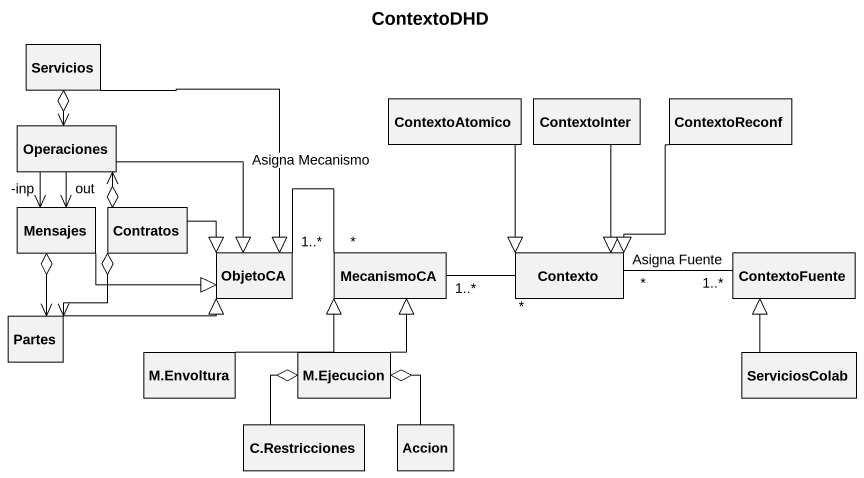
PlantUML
@startuml
title ContextoDHD
hide circle
hide empty members
class Servicios
class Operaciones
class ContextoAtomico
class ContextoInter
class ContextoReconf
class Mensajes
class Contratos
class ObjetoCA
class MecanismoCA
class Contexto
class ContextoFuente
class Partes
class "M.Envoltura" as M_Envoltura
class "M.Ejecucion" as M_Ejecucion
class ServiciosColab
class "C.Restricciones" as C_Restricciones
class Accion
Servicios o--> Operaciones
Servicios --|> ObjetoCA
Operaciones --> Mensajes : out
Operaciones --> "-inp" Mensajes
Operaciones --|> ObjetoCA
ContextoAtomico --|> Contexto
ContextoInter --|> Contexto
ContextoReconf --|> Contexto
Mensajes -right-|> ObjetoCA
Mensajes o--> Partes
Contratos o-up-> Operaciones
Contratos -right-|> ObjetoCA
Contratos o--> Partes
MecanismoCA "*" -left- "1..*" ObjetoCA : Asigna Mecanismo
MecanismoCA "1..*" -right- "*" Contexto
Contexto "*" -right- "1..*" ContextoFuente : Asigna Fuente
Partes -right-|> ObjetoCA
M_Envoltura -right-|> MecanismoCA
M_Ejecucion -up-|> MecanismoCA
M_Ejecucion o-- C_Restricciones
M_Ejecucion o-- Accion
ServiciosColab -up-|> ContextoFuente
@enduml
